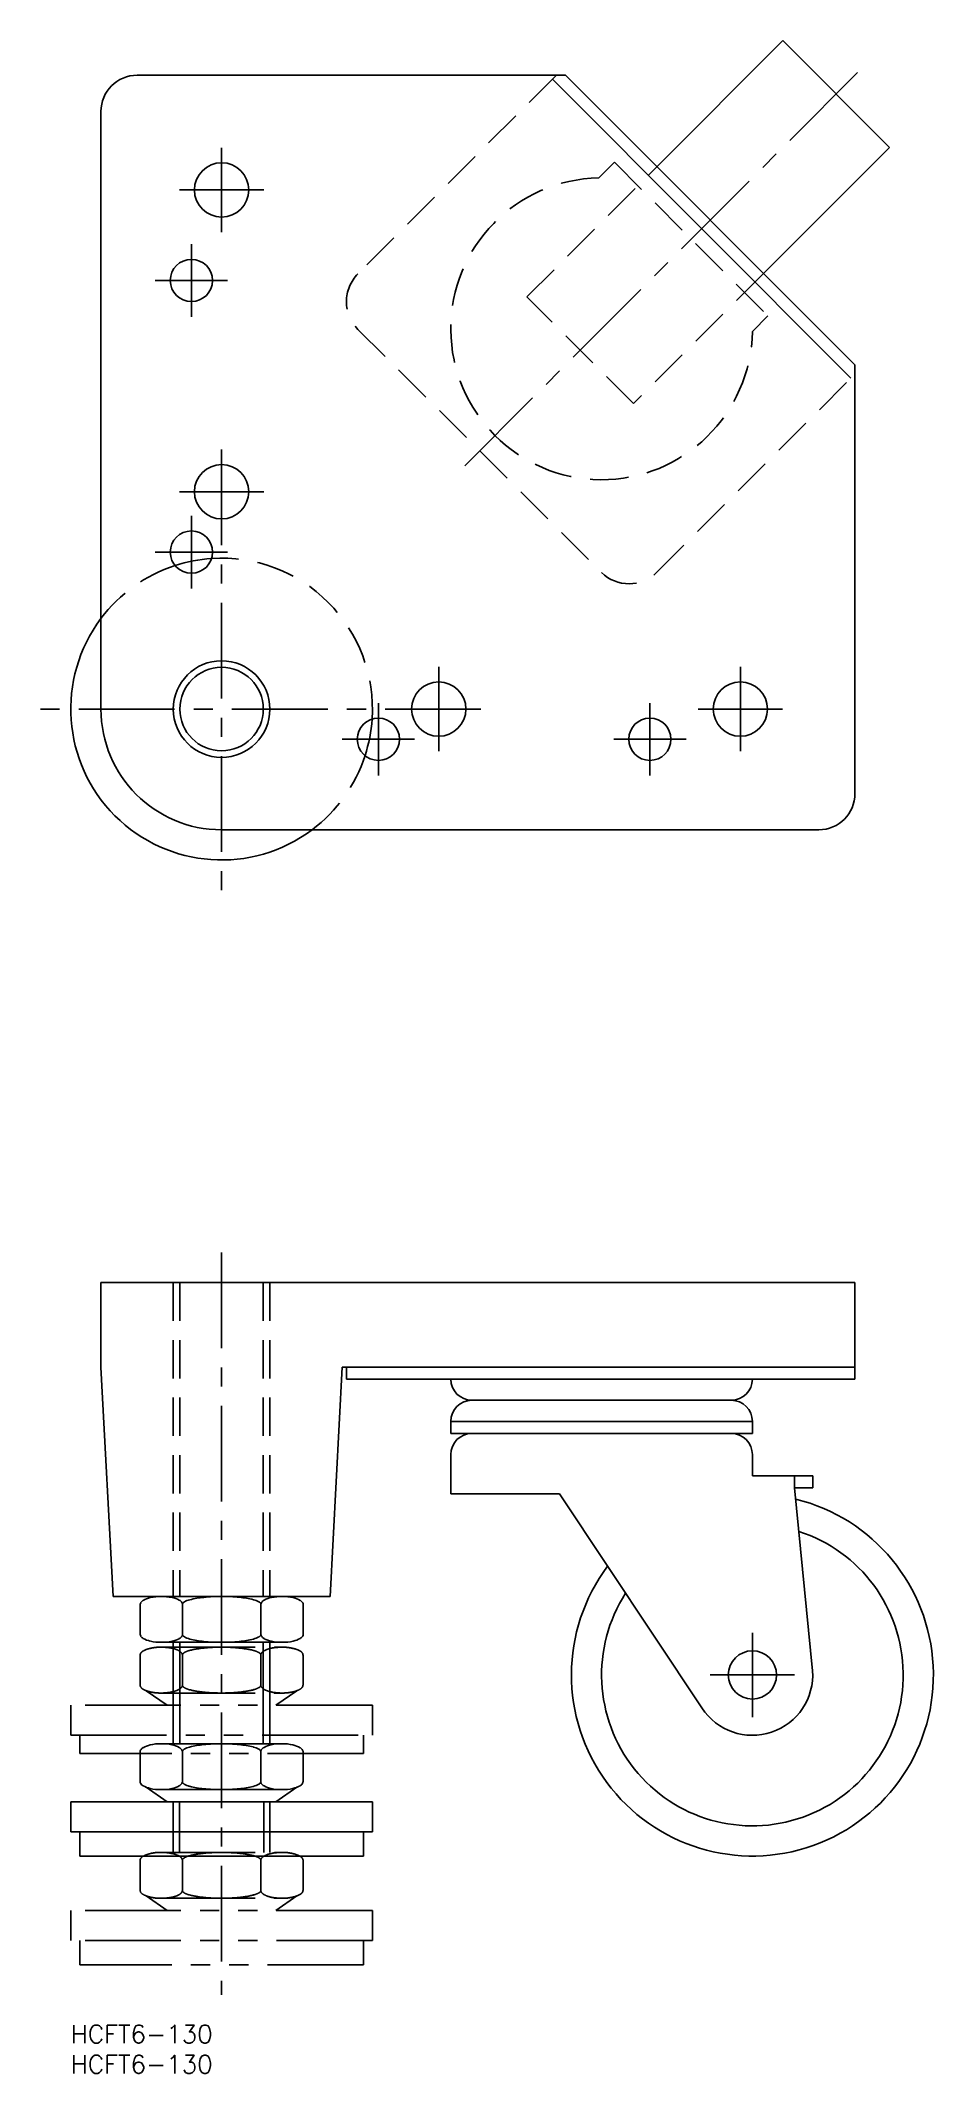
# Model space of a CAD drawing. Extents: x -5 to 143, y -8 to 329.
import ezdxf

# ---------------------------------------------------------------- set-up
doc = ezdxf.new("R2010")
doc.units = 0
doc.header["$LTSCALE"] = 0.5
for name, pattern in [('CENTER', [50.8, 31.75, -6.35, 6.35, -6.35]), ('DASHED', [19.05, 12.7, -6.35]), ('PHANTOM', [63.5, 31.75, -6.35, 6.35, -6.35, 6.35, -6.35])]:
    doc.linetypes.add(name, pattern=pattern)
for name, color, linetype in [('MSM_CENTER', 1, 'CENTER'), ('MSM_CONTINUOUS', 7, 'CONTINUOUS'), ('MSM_DASHED', 4, 'DASHED'), ('MSM_IMAGINARY', 6, 'PHANTOM'), ('MSM_NARROW', 5, 'CONTINUOUS'), ('MSM_PART_NUMBER', 7, 'CONTINUOUS')]:
    doc.layers.add(name, color=color, linetype=linetype)
doc.styles.get("Standard").update_dxf_attribs({"font": 'txt.shx', "height": 3, "bigfont": 'bigfont.shx'})

# ---------------------------------------------------------------- blocks, each defined once
blk = doc.blocks.new('*U3')
at = {"layer": 'MSM_PART_NUMBER'}
blk.add_text('HCFT6-130', height=3, dxfattribs=at).set_placement((0, -3))
blk = doc.blocks.new('*U4')
at = {"layer": 'MSM_PART_NUMBER'}
blk.add_text('HCFT6-130', height=3, dxfattribs=at).set_placement((0, -8))

msp = doc.modelspace()

# ---------------------------------------------------------------- linework, layer by layer
at = {"layer": 'MSM_CENTER'}
for p, q in [((130.42, 323.43), (64.25, 257.24)), ((25, 311), (25, 297)), ((32, 304), (18, 304)), ((20, 295), (20, 283)), ((26, 289), (14, 289)), ((25, 261), (25, 188)), ((32, 254), (18, 254)), ((20, 250), (20, 238)), ((26, 244), (14, 244)), ((61, 225), (61, 211)), ((111, 225), (111, 211)), ((51, 219), (51, 207)), ((96, 219), (96, 207)), ((68, 218), (-5, 218)), ((118, 218), (104, 218)), ((57, 213), (45, 213)), ((102, 213), (90, 213)), ((25, 128), (25, 5)), ((113, 65), (113, 51)), ((120, 58), (106, 58))]:
    msp.add_line(p, q, dxfattribs=at)
at = {"layer": 'MSM_CONTINUOUS'}
for p, q in [((97.16, 307.84), (118.05, 328.73)), ((118.05, 328.73), (135.73, 311.05)), ((82, 323), (11, 323)), ((79.84, 322.33), (129.33, 272.84)), ((82, 323), (130, 275)), ((5, 317), (5, 218)), ((135.73, 311.05), (114.84, 290.16)), ((130, 204), (130, 275)), ((25, 198), (124, 198)), ((5, 109), (5, 123)), ((5, 123), (130, 123)), ((130, 107), (130, 123)), ((5, 109), (7, 71)), ((45, 109), (43, 71)), ((130, 109), (45, 109)), ((45.7, 109), (45.7, 107)), ((45.7, 107), (130, 107)), ((66.5, 103.5), (109.5, 103.5)), ((113, 100), (63, 100)), ((63, 100), (63, 98)), ((63, 98), (113, 98)), ((113, 98), (113, 100)), ((63, 94.5), (63, 88)), ((113, 94.5), (113, 91)), ((113, 91), (123, 91)), ((120, 91), (120, 89)), ((123, 91), (123, 89)), ((63, 88), (81, 88)), ((81, 88), (104.63, 52.53)), ((123, 89), (120, 89)), ((120, 89), (122.98, 58.7)), ((43, 71), (7, 71)), ((14.72, 71), (35.32, 71)), ((11.52, 69.72), (11.52, 64.7)), ((18.52, 69.7), (18.52, 64.7)), ((31.52, 69.7), (31.52, 64.7)), ((38.52, 69.72), (38.52, 64.7)), ((14.71, 63.4), (35.34, 63.4)), ((17, 63.4), (17, 46.6)), ((33, 63.4), (33, 46.6)), ((11.5, 45.32), (11.5, 40.3)), ((14.7, 46.6), (35.3, 46.6)), ((18.5, 45.3), (18.5, 40.3)), ((31.5, 45.3), (31.5, 40.3)), ((38.5, 45.32), (38.5, 40.3)), ((16, 37), (12.5, 39.39)), ((14.68, 39), (35.32, 39)), ((37.5, 39.39), (34, 37)), ((0, 32), (0, 37)), ((0, 37), (50, 37)), ((50, 37), (50, 32)), ((50, 32), (0, 32)), ((1.5, 28), (1.5, 32)), ((48.5, 32), (48.5, 28)), ((48.5, 28), (1.5, 28))]:
    msp.add_line(p, q, dxfattribs=at)
for centre, radius in [((25, 304), 4.5), ((20, 289), 3.5), ((25, 254), 4.5), ((20, 244), 3.5), ((25, 218), 8), ((61, 218), 4.5), ((111, 218), 4.5), ((51, 213), 3.5), ((96, 213), 3.5), ((113, 58), 4)]:
    msp.add_circle(centre, radius, dxfattribs=at)
for centre, radius, start, end in [((11, 317), 6, 90, 180), ((25, 218), 25, 93.8139, 107.9571), ((25, 218), 25, 143.1301, 306.8699), ((25, 218), 20, 180, 270), ((25, 218), 25, 342.0429, 356.1861), ((124, 204), 6, 270, 0), ((66.5, 107), 3.5, 180, 270), ((109.5, 107), 3.5, 270, 0), ((66.5, 100), 3.5, 90, 180), ((109.5, 100), 3.5, 0, 90), ((66.5, 94.5), 3.5, 90, 180), ((109.5, 94.5), 3.5, 0, 90), ((113, 58), 30, 143.1404, 76.1451), ((113, 58), 25, 147.2472, 72.04), ((13.98, 66.93), 3.95, 101.5809, 120.0798), ((14.84, 63.89), 7.11, 88.8567, 103.4273), ((15.06, 62.52), 8.48, 78.2793, 90.551), ((16.05, 66.9), 3.99, 61.1515, 79.4376), ((23.33, 56.6), 14.31, 95.0773, 104.5676), ((24.91, 42.57), 28.43, 89.8212, 95.7579), ((25.09, 42.57), 28.43, 84.2421, 90.1788), ((26.41, 54.6), 16.33, 76.2605, 84.6298), ((33.99, 66.9), 3.99, 100.5624, 118.8485), ((34.98, 62.52), 8.48, 89.449, 101.7207), ((35.21, 63.89), 7.11, 76.5727, 91.1433), ((36.07, 66.93), 3.95, 59.9202, 78.4191), ((12.04, 69.7), 0.516, 150.4697, 179.8649), ((12.62, 69.31), 1.22, 120.6138, 148.1467), ((17.41, 69.3), 1.23, 33.6464, 62.5595), ((17.98, 69.69), 0.542, 0.7607, 32.6314), ((18.85, 69.69), 0.327, 146.1349, 177.498), ((19.24, 69.38), 0.819, 120.1851, 143.8209), ((20.62, 66.93), 3.64, 104.2075, 119.4903), ((29.36, 66.73), 3.84, 61.6097, 75.9495), ((30.66, 69.2), 1.06, 44.4749, 60.1924), ((31.19, 69.69), 0.33, 1.4292, 48.237), ((32.07, 69.69), 0.542, 147.3686, 179.2393), ((32.63, 69.3), 1.23, 117.4405, 146.3536), ((37.42, 69.31), 1.22, 31.8533, 59.3862), ((38.01, 69.7), 0.516, 0.1351, 29.5303), ((12.04, 64.7), 0.516, 180.1351, 209.5303), ((12.62, 65.09), 1.22, 211.8533, 239.3862), ((13.98, 67.47), 3.95, 239.9202, 258.4191), ((16.05, 67.5), 3.99, 280.5624, 298.8485), ((17.41, 65.1), 1.23, 297.4405, 326.3536), ((17.98, 64.71), 0.542, 327.3686, 359.2393), ((18.85, 64.71), 0.327, 182.502, 213.8651), ((19.24, 65.02), 0.819, 216.1791, 239.8149), ((20.62, 67.47), 3.64, 240.5097, 255.7925), ((29.36, 67.67), 3.84, 284.0505, 298.3903), ((30.66, 65.2), 1.06, 299.8076, 315.5251), ((31.19, 64.71), 0.33, 311.763, 358.5708), ((32.07, 64.71), 0.542, 180.7607, 212.6314), ((32.63, 65.1), 1.23, 213.6464, 242.5595), ((33.99, 67.5), 3.99, 241.1515, 259.4376), ((36.07, 67.47), 3.95, 281.5809, 300.0798), ((37.42, 65.09), 1.22, 300.6138, 328.1467), ((38.01, 64.7), 0.516, 330.4697, 359.8649), ((14.84, 70.51), 7.11, 256.5727, 271.1433), ((15.06, 71.88), 8.48, 269.449, 281.7207), ((23.33, 77.8), 14.31, 255.4324, 264.9227), ((24.91, 91.83), 28.43, 264.2421, 270.1788), ((25.09, 91.83), 28.43, 269.8212, 275.7579), ((26.41, 79.8), 16.33, 275.3702, 283.7395), ((34.98, 71.88), 8.48, 258.2793, 270.551), ((35.21, 70.51), 7.11, 268.8567, 283.4273), ((113, 58), 10, 213.1735, 4.0193), ((12.01, 45.3), 0.512, 150.4131, 178.2396), ((12.6, 44.91), 1.22, 120.6138, 148.1467), ((13.96, 42.53), 3.95, 101.5809, 120.0798), ((14.81, 39.49), 7.11, 88.8567, 103.4273), ((15.04, 38.12), 8.48, 78.2793, 90.551), ((16.03, 42.5), 3.99, 61.1515, 79.4376), ((17.39, 44.9), 1.23, 33.6464, 62.5595), ((17.96, 45.29), 0.542, 0.7607, 32.6314), ((18.83, 45.29), 0.327, 146.1349, 177.498), ((19.22, 44.98), 0.819, 120.1851, 143.8209), ((20.59, 42.53), 3.64, 104.2075, 119.4903), ((23.3, 32.2), 14.31, 95.0773, 104.5676), ((24.89, 18.17), 28.43, 89.8212, 95.7579), ((25.07, 18.17), 28.43, 84.2421, 90.1788), ((26.39, 30.2), 16.33, 76.2605, 84.6298), ((29.33, 42.33), 3.84, 61.6097, 75.9495), ((30.64, 44.8), 1.06, 44.4749, 60.1924), ((31.17, 45.29), 0.33, 1.4292, 48.237), ((32.04, 45.29), 0.542, 147.3686, 179.2393), ((32.61, 44.9), 1.23, 117.4405, 146.3536), ((33.97, 42.5), 3.99, 100.5624, 118.8485), ((34.96, 38.12), 8.48, 89.449, 101.7207), ((35.18, 39.49), 7.11, 76.5727, 91.1433), ((36.04, 42.53), 3.95, 59.9202, 78.4191), ((37.4, 44.91), 1.22, 31.8533, 59.3862), ((37.99, 45.3), 0.512, 1.7604, 29.5869), ((12.02, 40.3), 0.516, 180.1026, 209.5304), ((12.6, 40.69), 1.22, 211.8533, 239.3862), ((13.96, 43.07), 3.95, 239.9202, 258.4191), ((14.81, 46.11), 7.11, 256.5727, 271.1433), ((15.04, 47.48), 8.48, 269.449, 281.7207), ((16.03, 43.1), 3.99, 280.5624, 298.8485), ((17.39, 40.7), 1.23, 297.4405, 326.3536), ((17.96, 40.31), 0.542, 327.3686, 359.2393), ((18.83, 40.31), 0.327, 182.502, 213.8651), ((19.22, 40.62), 0.819, 216.1791, 239.8149), ((20.59, 43.07), 3.64, 240.5097, 255.7925), ((23.3, 53.4), 14.31, 255.4324, 264.9227), ((24.89, 67.43), 28.43, 264.2421, 270.1788), ((25.07, 67.43), 28.43, 269.8212, 275.7579), ((26.39, 55.4), 16.33, 275.3702, 283.7395), ((29.33, 43.27), 3.84, 284.0505, 298.3903), ((30.64, 40.8), 1.06, 299.8076, 315.5251), ((31.17, 40.31), 0.33, 311.763, 358.5708), ((32.04, 40.31), 0.542, 180.7607, 212.6314), ((32.61, 40.7), 1.23, 213.6464, 242.5595), ((33.97, 43.1), 3.99, 241.1515, 259.4376), ((34.96, 47.48), 8.48, 258.2793, 270.551), ((35.18, 46.11), 7.11, 268.8567, 283.4273), ((36.04, 43.07), 3.95, 281.5809, 300.0798), ((37.4, 40.69), 1.22, 300.6138, 328.1467), ((37.98, 40.3), 0.516, 330.4696, 359.8974)]:
    msp.add_arc(centre, radius, start, end, dxfattribs=at)
at = {"layer": 'MSM_DASHED'}
for p, q in [((80.5, 323), (47.6, 290.1)), ((75.62, 286.3), (97.16, 307.84)), ((90.12, 308.58), (87.54, 305.99)), ((90.12, 308.58), (115.58, 283.12)), ((114.84, 290.16), (93.3, 268.62)), ((93.3, 268.62), (75.62, 286.3)), ((112.99, 280.54), (115.58, 283.12)), ((47.61, 280.9), (87.97, 240.65)), ((97.15, 240.66), (130, 273.5)), ((17, 123), (17, 71)), ((18.08, 123), (18.08, 71)), ((31.92, 123), (31.92, 71)), ((33, 123), (33, 71))]:
    msp.add_line(p, q, dxfattribs=at)
for centre, radius, start, end in [((88, 281), 25, 91.0545, 358.9455), ((52.2, 285.5), 6.5, 135, 225.0781), ((25, 218), 25, 356.1861, 93.8139), ((25, 218), 25, 107.9571, 143.1301), ((92.56, 245.25), 6.5, 225.0781, 315), ((25, 218), 25, 306.8699, 342.0429)]:
    msp.add_arc(centre, radius, start, end, dxfattribs=at)
at = {"layer": 'MSM_IMAGINARY'}
for p, q in [((11.5, 61.32), (11.5, 56.3)), ((14.7, 62.6), (35.3, 62.6)), ((18.5, 61.3), (18.5, 56.3)), ((31.5, 61.3), (31.5, 56.3)), ((38.5, 61.32), (38.5, 56.3)), ((16, 53), (12.5, 55.39)), ((14.68, 55), (35.32, 55)), ((37.5, 55.39), (34, 53)), ((50, 53), (0, 53)), ((0, 53), (0, 48)), ((50, 48), (50, 53)), ((0, 48), (50, 48)), ((1.5, 45), (1.5, 48)), ((48.5, 48), (48.5, 45)), ((48.5, 45), (1.5, 45)), ((17, 37), (17, 28.59)), ((18, 37), (18, 28.59)), ((32, 37), (32, 28.59)), ((33, 37), (33, 28.59)), ((11.5, 27.32), (11.5, 22.3)), ((14.7, 28.6), (35.3, 28.6)), ((18.5, 27.3), (18.5, 22.3)), ((31.5, 27.3), (31.5, 22.3)), ((38.5, 27.32), (38.5, 22.3)), ((16, 19), (12.5, 21.39)), ((14.68, 21), (35.32, 21)), ((37.5, 21.39), (34, 19)), ((50, 19), (0, 19)), ((0, 19), (0, 14)), ((50, 19), (50, 14)), ((50, 14), (0, 14)), ((1.5, 10), (1.5, 14)), ((48.5, 14), (48.5, 10)), ((48.5, 10), (1.5, 10))]:
    msp.add_line(p, q, dxfattribs=at)
for centre, radius, start, end in [((12.02, 61.3), 0.516, 150.4697, 179.8649), ((12.6, 60.91), 1.22, 120.6138, 148.1467), ((13.96, 58.53), 3.95, 101.5809, 120.0798), ((14.81, 55.49), 7.11, 88.8567, 103.4273), ((15.04, 54.12), 8.48, 78.2793, 90.551), ((16.03, 58.5), 3.99, 61.1515, 79.4376), ((17.39, 60.9), 1.23, 33.6464, 62.5595), ((17.96, 61.29), 0.542, 0.7607, 32.6314), ((18.83, 61.29), 0.327, 146.1349, 177.498), ((19.22, 60.98), 0.819, 120.1851, 143.8209), ((20.59, 58.53), 3.64, 104.2075, 119.4903), ((23.3, 48.2), 14.31, 95.0773, 104.5676), ((24.89, 34.17), 28.43, 89.8212, 95.7579), ((25.07, 34.17), 28.43, 84.2421, 90.1788), ((26.39, 46.2), 16.33, 76.2605, 84.6298), ((29.33, 58.33), 3.84, 61.6097, 75.9495), ((30.64, 60.8), 1.06, 44.4749, 60.1924), ((31.17, 61.29), 0.33, 1.4292, 48.237), ((32.04, 61.29), 0.542, 147.3686, 179.2393), ((32.61, 60.9), 1.23, 117.4405, 146.3536), ((33.97, 58.5), 3.99, 100.5624, 118.8485), ((34.96, 54.12), 8.48, 89.449, 101.7207), ((35.18, 55.49), 7.11, 76.5727, 91.1433), ((36.04, 58.53), 3.95, 59.9202, 78.4191), ((37.4, 60.91), 1.22, 31.8533, 59.3862), ((37.98, 61.3), 0.516, 0.1351, 29.5303), ((12.02, 56.3), 0.516, 180.1351, 209.5303), ((12.6, 56.69), 1.22, 211.8533, 239.3862), ((13.96, 59.07), 3.95, 239.9202, 258.4191), ((14.81, 62.11), 7.11, 256.5727, 271.1433), ((15.04, 63.48), 8.48, 269.449, 281.7207), ((16.03, 59.1), 3.99, 280.5624, 298.8485), ((17.39, 56.7), 1.23, 297.4405, 326.3536), ((17.96, 56.31), 0.542, 327.3686, 359.2393), ((18.83, 56.31), 0.327, 182.502, 213.8651), ((19.22, 56.62), 0.819, 216.1791, 239.8149), ((20.59, 59.07), 3.64, 240.5097, 255.7925), ((23.3, 69.4), 14.31, 255.4324, 264.9227), ((24.89, 83.43), 28.43, 264.2421, 270.1788), ((25.07, 83.43), 28.43, 269.8212, 275.7579), ((26.39, 71.4), 16.33, 275.3702, 283.7395), ((29.33, 59.27), 3.84, 284.0505, 298.3903), ((30.64, 56.8), 1.06, 299.8076, 315.5251), ((31.17, 56.31), 0.33, 311.763, 358.5708), ((32.04, 56.31), 0.542, 180.7607, 212.6314), ((32.61, 56.7), 1.23, 213.6464, 242.5595), ((33.97, 59.1), 3.99, 241.1515, 259.4376), ((34.96, 63.48), 8.48, 258.2793, 270.551), ((35.18, 62.11), 7.11, 268.8567, 283.4273), ((36.04, 59.07), 3.95, 281.5809, 300.0798), ((37.4, 56.69), 1.22, 300.6138, 328.1467), ((37.98, 56.3), 0.516, 330.4697, 359.8649), ((12.01, 27.3), 0.512, 150.4131, 178.2396), ((12.6, 26.91), 1.22, 120.6138, 148.1467), ((13.96, 24.53), 3.95, 101.5809, 120.0798), ((14.81, 21.49), 7.11, 88.8567, 103.4273), ((15.04, 20.12), 8.48, 78.2793, 90.551), ((16.03, 24.5), 3.99, 61.1515, 79.4376), ((17.39, 26.9), 1.23, 33.6464, 62.5595), ((17.96, 27.29), 0.542, 0.7607, 32.6314), ((18.83, 27.28), 0.333, 146.2858, 177.0849), ((19.22, 26.98), 0.819, 120.1851, 143.8209), ((20.59, 24.53), 3.64, 104.2075, 119.4903), ((23.3, 14.2), 14.31, 95.0773, 104.5676), ((24.89, 0.17), 28.43, 89.8212, 95.7579), ((25.07, 0.17), 28.43, 84.2421, 90.1788), ((26.39, 12.2), 16.33, 76.2605, 84.6298), ((29.33, 24.33), 3.84, 61.6097, 75.9495), ((30.64, 26.8), 1.06, 44.4749, 60.1924), ((31.17, 27.29), 0.33, 1.4292, 48.237), ((32.04, 27.29), 0.542, 147.3686, 179.2393), ((32.61, 26.9), 1.23, 117.4405, 146.3536), ((33.97, 24.5), 3.99, 100.5624, 118.8485), ((34.96, 20.12), 8.48, 89.449, 101.7207), ((35.18, 21.49), 7.11, 76.5727, 91.1433), ((36.04, 24.53), 3.95, 59.9202, 78.4191), ((37.4, 26.91), 1.22, 31.8533, 59.3862), ((37.99, 27.3), 0.512, 1.7604, 29.5869), ((12.02, 22.3), 0.516, 180.1351, 209.5303), ((12.6, 22.69), 1.22, 211.8533, 239.3862), ((13.96, 25.07), 3.95, 239.9202, 258.4191), ((14.81, 28.11), 7.11, 256.5727, 271.1433), ((15.04, 29.48), 8.48, 269.449, 281.7207), ((16.03, 25.1), 3.99, 280.5624, 298.8485), ((17.39, 22.7), 1.23, 297.4405, 326.3536), ((17.96, 22.31), 0.542, 327.3686, 359.2393), ((18.83, 22.32), 0.333, 182.9151, 213.7142), ((19.22, 22.62), 0.819, 216.1791, 239.8149), ((20.59, 25.07), 3.64, 240.5097, 255.7925), ((23.3, 35.4), 14.31, 255.4324, 264.9227), ((24.89, 49.43), 28.43, 264.2421, 270.1788), ((25.07, 49.43), 28.43, 269.8212, 275.7579), ((26.39, 37.4), 16.33, 275.3702, 283.7395), ((29.33, 25.27), 3.84, 284.0505, 298.3903), ((30.64, 22.8), 1.06, 299.8076, 315.5251), ((31.17, 22.31), 0.33, 311.763, 358.5708), ((32.04, 22.31), 0.542, 180.7607, 212.6314), ((32.61, 22.7), 1.23, 213.6464, 242.5595), ((33.97, 25.1), 3.99, 241.1515, 259.4376), ((34.96, 29.48), 8.48, 258.2793, 270.551), ((35.18, 28.11), 7.11, 268.8567, 283.4273), ((36.04, 25.07), 3.95, 281.5809, 300.0798), ((37.4, 22.69), 1.22, 300.6138, 328.1467), ((37.98, 22.3), 0.516, 330.4696, 359.8974)]:
    msp.add_arc(centre, radius, start, end, dxfattribs=at)
at = {"layer": 'MSM_NARROW'}
for p, q in [((18.08, 63.4), (18.08, 46.6)), ((31.92, 63.4), (31.92, 46.6))]:
    msp.add_line(p, q, dxfattribs=at)
msp.add_circle((25, 218), 6.92, dxfattribs=at)

# ---------------------------------------------------------------- block references
at = {"layer": 'MSM_CONTINUOUS'}
for name in ['*U3', '*U4']:
    msp.add_blockref(name, (0, 0), dxfattribs=at)

doc.saveas('drawing.dxf')
